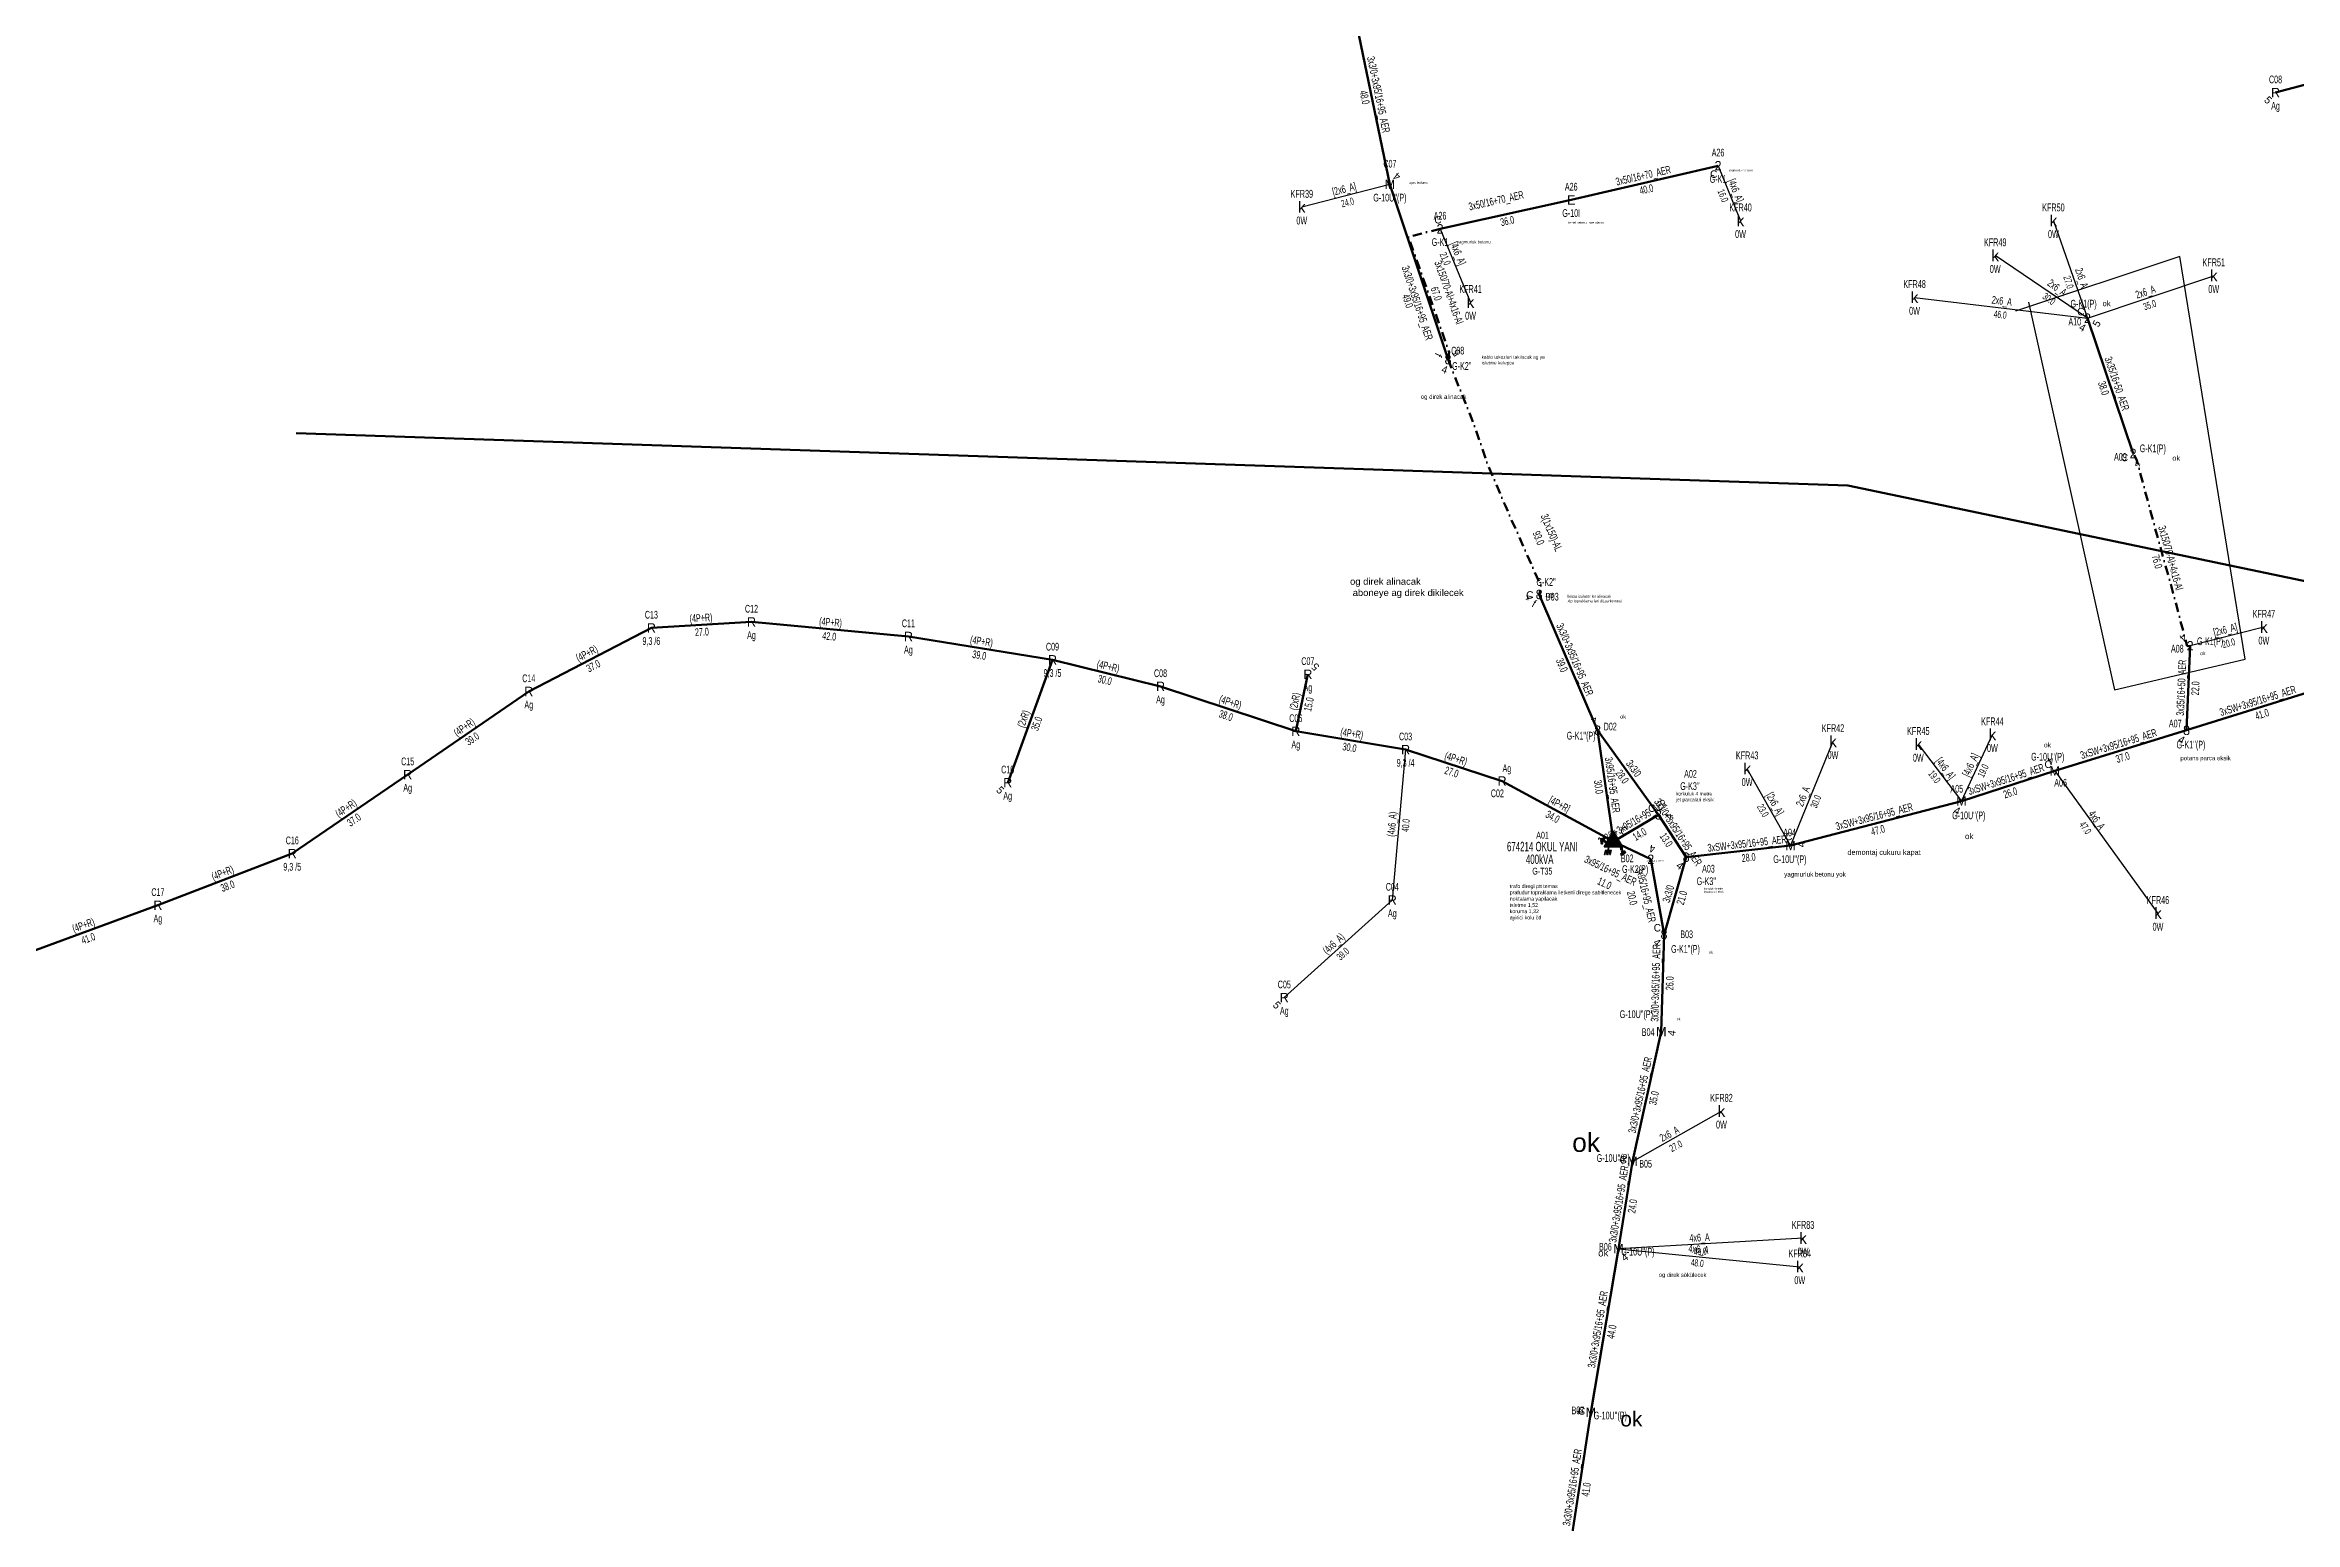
# Model space of a CAD drawing. Header units: millimetres. Extents: x 593538 to 596486, y 4087277 to 4091598.
# Drawn here: x 594798 to 595396, y 4089723 to 4090116 of the extents above; entities that cross this region are included whole.
import ezdxf
from ezdxf.enums import TextEntityAlignment as Align

# ---------------------------------------------------------------- set-up
doc = ezdxf.new("R2010")
doc.units = ezdxf.units.MM
doc.linetypes.add('DASHDOT', pattern=[5, 2.5, -1.25, 0, -1.25])
for name, color, linetype, lineweight in [('DIREK_AG_MEVCUT', 120, 'Continuous', 25), ('DIREK_AG_YENI', 108, 'Continuous', 25), ('DIREK_OG_YENI', 10, 'Continuous', 25), ('HAT_ABONE_HAVAI_BYSK', 30, 'Continuous', 30), ('HAT_ABONE_HAVAI_MEVCUT', 56, 'Continuous', 30), ('HAT_ABONE_HAVAI_YENI', 30, 'Continuous', 30), ('HAT_AG_HAVAI_BYSK', 3, 'Continuous', 50), ('HAT_AG_HAVAI_MEVCUT', 126, 'Continuous', 50), ('HAT_AG_HAVAI_YENI', 3, 'Continuous', 50), ('HAT_AG_YERALTI_YENI', 3, 'DASHDOT', 50), ('HAT_OG_HAVAI_YENI', 1, 'Continuous', 70), ('HAT_OG_YERALTI_YENI', 1, 'DASHDOT', 70), ('KOFRE_ABONE_MEVCUT', 6, 'Continuous', 25), ('KULLANICI', 1, 'Continuous', 25), ('Remarks', 1, 'Continuous', 25), ('TRAFO_TADILAT_BYSK', 5, 'Continuous', 30), ('TRAFO_YENI', 5, 'Continuous', 30)]:
    doc.layers.add(name, color=color, linetype=linetype, lineweight=lineweight)
doc.styles.add('Direk', font='B_CAD')
doc.styles.add('New TextStyle_0', font='ARIALUNI.ttf')
doc.styles.get("Standard").update_dxf_attribs({"font": 'Arial'})

# ---------------------------------------------------------------- blocks, each defined once
blk = doc.blocks.new('YENI_DIREK')
h = blk.add_hatch(color=32)
h.paths.add_polyline_path([(-3.28, -0.5), (-3.07, -0.63), (-2.64, 0.1), (-1.87, -0.35), (-1.77, -0.17), (-2.54, 0.28), (-2.11, 1.01), (-2.33, 1.14)])
h.paths.add_polyline_path([(-3.42, -0.17), (-3.29, -0.25), (-2.57, 0.98), (-2.7, 1.06)])
h.paths.add_polyline_path([(-3.5, 0.29), (-3.37, 0.22), (-3.01, 0.82), (-3.14, 0.9)])
h.paths.add_polyline_path([(-3.41, 0.73), (-3.54, 0.81), (-3.62, 0.68), (-3.49, 0.61)])
h.paths.add_polyline_path([(-1.26, -1.44), (-1.46, -1.44), (-1.47, -2.34), (-2.22, -2.34), (-2.48, -3.47), (-2.38, -3.47), (-2.17, -2.54), (-1.87, -2.54), (-2.08, -3.47), (-1.98, -3.47), (-1.77, -2.54), (-1.47, -2.54), (-1.68, -3.48), (-1.58, -3.48), (-1.37, -2.54), (-1.07, -2.54), (-1.28, -3.48), (-1.18, -3.48), (-0.97, -2.54), (-0.67, -2.55), (-0.88, -3.48), (-0.78, -3.48), (-0.52, -2.35), (-1.27, -2.34)])
at = {"layer": 'TRAFO_YENI'}
for points in [[(2.31, -1.57), (2.08, -1.92), (2.04, -1.44), (1.9, -1.44), (1.98, -2.32), (2.21, -1.96), (2.27, -2.67), (2.06, -2.67), (2.36, -2.87), (2.36, -2.86), (2.6, -2.49), (2.41, -2.63)], [(2.31, -1.57), (2.08, -1.92), (2.04, -1.44), (1.9, -1.44), (1.98, -2.32), (2.21, -1.96), (2.27, -2.67), (2.06, -2.67), (2.36, -2.87), (1.94, -3.19), (2.16, -3.79), (2.22, -3.74), (2.04, -3.26), (2.22, -3.13), (2.4, -3.6), (2.46, -3.56), (2.28, -3.08), (2.46, -2.94), (2.64, -3.42), (2.69, -3.38), (2.51, -2.9), (2.69, -2.76), (2.87, -3.24), (2.93, -3.2), (2.75, -2.72), (2.93, -2.58), (3.11, -3.06), (3.17, -3.01), (2.95, -2.42), (2.36, -2.86), (2.6, -2.49), (2.41, -2.63)], [(2.93, -2.58), (3.11, -3.06), (3.17, -3.01), (2.95, -2.42), (2.36, -2.86), (2.6, -2.49), (2.41, -2.63), (2.31, -1.57), (2.08, -1.92), (2.04, -1.44), (1.9, -1.44), (1.98, -2.32), (2.21, -1.96), (2.27, -2.67), (2.06, -2.67), (2.36, -2.87), (1.94, -3.19), (2.16, -3.79), (2.22, -3.74), (2.04, -3.26), (2.22, -3.13), (2.4, -3.6), (2.46, -3.56), (2.28, -3.08), (2.46, -2.94), (2.64, -3.42), (2.69, -3.38), (2.51, -2.9), (2.69, -2.76), (2.87, -3.24), (2.93, -3.2), (2.75, -2.72)]]:
    blk.add_hatch(color=32, dxfattribs=at).paths.add_polyline_path(points)
at = {"layer": 'TRAFO_TADILAT_BYSK', "color": 32, "flags": 128}
for points in [[(-3.49, 0.61), (-3.41, 0.73), (-3.54, 0.81), (-3.62, 0.68), (-3.49, 0.61)], [(-3.37, 0.22), (-3.01, 0.82), (-3.14, 0.9), (-3.5, 0.29), (-3.37, 0.22)], [(-3.29, -0.25), (-2.57, 0.98), (-2.7, 1.06), (-3.42, -0.17), (-3.29, -0.25)], [(-1.77, -0.17), (-2.54, 0.28), (-2.11, 1.01), (-2.33, 1.14), (-3.28, -0.5), (-3.07, -0.63), (-2.64, 0.1), (-1.87, -0.35), (-1.77, -0.17)], [(-1.26, -1.44), (-1.46, -1.44), (-1.47, -2.34), (-2.22, -2.34), (-2.48, -3.47), (-2.38, -3.47), (-2.17, -2.54), (-1.87, -2.54), (-2.08, -3.47), (-1.98, -3.47), (-1.77, -2.54), (-1.47, -2.54), (-1.68, -3.48), (-1.58, -3.48), (-1.37, -2.54), (-1.07, -2.54), (-1.28, -3.48), (-1.18, -3.48), (-0.97, -2.54), (-0.67, -2.55), (-0.88, -3.48), (-0.78, -3.48), (-0.52, -2.35), (-1.27, -2.34), (-1.26, -1.44)]]:
    blk.add_lwpolyline(points, dxfattribs=at)
at = {"layer": 'TRAFO_YENI', "linetype": 'Continuous'}
for p, q in [((-2.5, -1.44), (0, 2.89)), ((2.5, -1.44), (0, 2.89)), ((-2.5, -1.44), (2.5, -1.44))]:
    blk.add_line(p, q, dxfattribs=at)
at = {"layer": 'TRAFO_YENI', "color": 32, "flags": 128}
blk.add_lwpolyline([(1.9, -1.44), (2.04, -1.44), (2.08, -1.92), (2.31, -1.57), (2.41, -2.63), (2.6, -2.49), (2.36, -2.86), (2.95, -2.42), (3.17, -3.01), (3.11, -3.06), (2.93, -2.58), (2.75, -2.72), (2.93, -3.2), (2.87, -3.24), (2.69, -2.76), (2.51, -2.9), (2.69, -3.38), (2.64, -3.42), (2.46, -2.94), (2.28, -3.08), (2.46, -3.56), (2.4, -3.6), (2.22, -3.13), (2.04, -3.26), (2.22, -3.74), (2.16, -3.79), (1.94, -3.19), (2.36, -2.87), (2.06, -2.67), (2.27, -2.67), (2.21, -1.96), (1.98, -2.32), (1.9, -1.44)], dxfattribs=at)
at = {"layer": 'TRAFO_YENI', "linetype": 'Continuous'}
for points in [[(-2.5, -1.44), (0, -1.44), (0, 2.89)], [(0, -1.44), (0, 2.89), (2.5, -1.44)]]:
    blk.add_solid(points, dxfattribs=at)

msp = doc.modelspace()

# ---------------------------------------------------------------- linework, layer by layer
at = {"layer": 'HAT_ABONE_HAVAI_BYSK'}
for p, q in [((595242.39, 4090083.88), (595248.37, 4090069.26)), ((595155.18, 4090078.91), (595131.77, 4090072.87)), ((595168.51, 4090067.1), (595176.62, 4090047.57)), ((595387.46, 4089961.23), (595367.86, 4089956.3)), ((595295.61, 4089930.1), (595307.09, 4089915.03)), ((595307.09, 4089915.03), (595315.31, 4089932.67)), ((595261.68, 4089903.18), (595250.13, 4089923.61))]:
    msp.add_line(p, q, dxfattribs=at)
at = {"layer": 'HAT_ABONE_HAVAI_MEVCUT'}
for p, q in [((595159.35, 4089928.69), (595155.82, 4089888.72)), ((595155.82, 4089888.72), (595127.11, 4089862.77))]:
    msp.add_line(p, q, dxfattribs=at)
at = {"layer": 'HAT_ABONE_HAVAI_YENI'}
for p, q in [((595331.52, 4090069.25), (595340.58, 4090043.35)), ((595340.58, 4090043.35), (595316.06, 4090059.99)), ((595340.58, 4090043.35), (595374.14, 4090054.66)), ((595294.62, 4090048.88), (595340.58, 4090043.35)), ((595272.94, 4089930.84), (595261.68, 4089903.18)), ((595331.89, 4089923.04), (595359.31, 4089885.17)), ((595219.69, 4089819.24), (595243.3, 4089832.59)), ((595264.98, 4089798.82), (595215.92, 4089796.04)), ((595215.92, 4089796.04), (595264.12, 4089791.23))]:
    msp.add_line(p, q, dxfattribs=at)
at = {"layer": 'HAT_AG_HAVAI_BYSK'}
msp.add_line((595184.99, 4089920.35), (595214.61, 4089904.26), dxfattribs=at)
at = {"layer": 'HAT_AG_HAVAI_MEVCUT'}
for p, q in [((595420.09, 4090111.17), (595390.56, 4090103.32)), ((594958.9, 4089961.05), (594926.32, 4089944.15)), ((594985.51, 4089962.64), (594958.9, 4089961.05)), ((595027.21, 4089958.76), (594985.51, 4089962.64)), ((595065.51, 4089952.56), (595027.21, 4089958.76)), ((595053.6, 4089919.91), (595065.51, 4089952.56)), ((595094.22, 4089945.5), (595065.51, 4089952.56)), ((595130.17, 4089933.56), (595133.38, 4089948.71)), ((594926.32, 4089944.15), (594894.13, 4089922.07)), ((595130.17, 4089933.56), (595094.22, 4089945.5)), ((595159.35, 4089928.69), (595130.17, 4089933.56)), ((595184.99, 4089920.35), (595159.35, 4089928.69)), ((594894.13, 4089922.07), (594863.46, 4089901.06)), ((594863.46, 4089901.06), (594827.75, 4089887.32)), ((594827.75, 4089887.32), (594789.42, 4089873.26))]:
    msp.add_line(p, q, dxfattribs=at)
at = {"layer": 'HAT_AG_HAVAI_YENI'}
for p, q in [((595242.39, 4090083.88), (595203.37, 4090074.81)), ((595203.37, 4090074.81), (595168.51, 4090067.1)), ((595352.7, 4090007.39), (595340.58, 4090043.35)), ((595366.9, 4089933.83), (595367.86, 4089956.3)), ((595214.61, 4089904.26), (595210.38, 4089933.84)), ((595214.61, 4089904.26), (595224.51, 4089899.54)), ((595224.51, 4089899.54), (595228.03, 4089879.59))]:
    msp.add_line(p, q, dxfattribs=at)
at = {"layer": 'HAT_AG_YERALTI_YENI', "flags": 128}
for points in [[(595170.63, 4090032.37), (595170.94, 4090034.31), (595160.11, 4090064.98), (595168.51, 4090067.1)], [(595367.86, 4089956.3), (595367.06, 4089956.21), (595363.78, 4089968.69), (595357.98, 4089989.64), (595353.62, 4090005.83), (595352.7, 4090007.39)]]:
    msp.add_lwpolyline(points, dxfattribs=at)
at = {"layer": 'HAT_OG_HAVAI_YENI'}
for p, q in [((595145.46, 4090125.93), (595155.18, 4090078.91)), ((595170.63, 4090032.37), (595155.18, 4090078.91)), ((595194.85, 4089969.94), (595210.38, 4089933.84)), ((595366.9, 4089933.83), (595405.86, 4089945.96)), ((595226.53, 4089911.37), (595210.38, 4089933.84)), ((595331.89, 4089923.04), (595366.9, 4089933.83)), ((595307.09, 4089915.03), (595331.89, 4089923.04)), ((595226.53, 4089911.37), (595214.61, 4089904.26)), ((595226.53, 4089911.37), (595233.9, 4089900.1)), ((595261.68, 4089903.18), (595307.09, 4089915.03)), ((595233.9, 4089900.1), (595228.03, 4089879.59)), ((595233.9, 4089900.1), (595261.68, 4089903.18)), ((595227.31, 4089853.72), (595228.03, 4089879.59)), ((595227.31, 4089853.72), (595219.69, 4089819.24)), ((595219.69, 4089819.24), (595215.92, 4089796.04)), ((595215.92, 4089796.04), (595208.6, 4089752.53)), ((595208.6, 4089752.53), (595202.36, 4089712.12))]:
    msp.add_line(p, q, dxfattribs=at)
at = {"layer": 'HAT_OG_YERALTI_YENI', "flags": 128}
msp.add_lwpolyline([(595170.63, 4090032.37), (595177.59, 4090014.97), (595181.02, 4090004.85), (595185.86, 4089993.5), (595195.44, 4089971.91), (595194.85, 4089969.94)], dxfattribs=at)
at = {"layer": 'KULLANICI', "color": 6, "lineweight": 200}
for p, q in [((594864.51, 4090012.79), (595276.92, 4089998.93)), ((595276.92, 4089998.93), (595625.26, 4089925.94))]:
    msp.add_line(p, q, dxfattribs=at)
at = {"layer": 'KULLANICI', "flags": 128}
msp.add_lwpolyline([(595324.89, 4090047.63), (595347.76, 4089944.57), (595382.46, 4089952.72), (595365.11, 4090059.73), (595321.47, 4090045.27)], dxfattribs=at)

# ---------------------------------------------------------------- block references
at = {"layer": 'TRAFO_YENI', "linetype": 'ByBlock'}
msp.add_blockref('YENI_DIREK', (595214.61, 4089904.26), dxfattribs=at)

# ---------------------------------------------------------------- texts
at = {"layer": 'DIREK_AG_MEVCUT', "linetype": 'ByBlock', "width": 0.53}
for s, p in [('C08', (595390.56, 4090106.82)), ('Ag', (595390.56, 4090099.82)), ('C13', (594958.9, 4089964.55)), ('C12', (594985.51, 4089966.14)), ('9,3 /6', (594958.9, 4089957.55)), ('Ag', (594985.51, 4089959.14)), ('C11', (595027.21, 4089962.26)), ('Ag', (595027.21, 4089955.26)), ('C09', (595065.51, 4089956.06)), ('C07', (595133.38, 4089952.21)), ('C14', (594926.32, 4089947.65)), ('9,3 /5', (595065.51, 4089949.06)), ('C08', (595094.22, 4089949)), ('Ag', (595133.38, 4089945.21)), ('Ag', (594926.32, 4089940.65)), ('Ag', (595094.22, 4089942)), ('C06', (595130.17, 4089937.06)), ('Ag', (595130.17, 4089930.06)), ('C03', (595159.35, 4089932.19)), ('C15', (594894.13, 4089925.57)), ('C10', (595053.6, 4089923.41)), ('9,3 /4', (595159.35, 4089925.19)), ('Ag', (595186.28, 4089923.74)), ('Ag', (594894.13, 4089918.57)), ('Ag', (595053.6, 4089916.41)), ('C02', (595183.74, 4089917.08)), ('C16', (594863.46, 4089904.56)), ('9,3 /5', (594863.46, 4089897.56)), ('C04', (595155.82, 4089892.22)), ('C17', (594827.75, 4089890.82)), ('Ag', (595155.82, 4089885.22)), ('Ag', (594827.75, 4089883.82)), ('C05', (595127.11, 4089866.27)), ('Ag', (595127.11, 4089859.27))]:
    msp.add_text(s, height=2.05, dxfattribs=at).set_placement(p, align=Align.MIDDLE_CENTER)
at = {"layer": 'DIREK_AG_MEVCUT', "color": 32, "style": 'Direk'}
for rotation, p in [(315, (595388.58, 4090101.34)), (495, (595135.36, 4089950.69)), (315, (595051.62, 4089917.93)), (315, (595125.13, 4089860.79))]:
    msp.add_text('5', height=2, rotation=rotation, dxfattribs=at).set_placement(p, align=Align.MIDDLE_CENTER)
at = {"layer": 'DIREK_AG_MEVCUT', "linetype": 'ByBlock', "style": 'Direk'}
for p in [(595390.56, 4090103.32), (594985.51, 4089962.64), (594958.9, 4089961.05), (595027.21, 4089958.76), (595065.51, 4089952.56), (595094.22, 4089945.5), (595133.38, 4089948.71), (594926.32, 4089944.15), (595130.17, 4089933.56), (595159.35, 4089928.69), (594894.13, 4089922.07), (595053.6, 4089919.91), (595184.99, 4089920.35), (594863.46, 4089901.06), (594827.75, 4089887.32), (595155.82, 4089888.72), (595127.11, 4089862.77)]:
    msp.add_text('R', height=2.5, dxfattribs=at).set_placement(p, align=Align.MIDDLE_CENTER)
at = {"layer": 'DIREK_AG_YENI', "width": 0.53}
for s, p in [('A26', (595242.39, 4090087.38)), ('A26', (595203.37, 4090078.31)), ('G-K1', (595242.39, 4090080.38)), ('A26', (595168.51, 4090070.6)), ('G-10I', (595203.37, 4090071.31)), ('G-K1', (595168.51, 4090063.6)), ('G-K1(P)', (595339.55, 4090047.22)), ('A10', (595337.2, 4090042.45)), ('A09', (595349.32, 4090006.5)), ('G-K1(P)', (595357.95, 4090008.77)), ('G-K1(P)', (595373.17, 4089957.5)), ('A08', (595364.45, 4089955.53)), ('B02', (595218.25, 4089899.79)), ('G-K2(P)', (595220.36, 4089896.93))]:
    msp.add_text(s, height=2.05, dxfattribs=at).set_placement(p, align=Align.MIDDLE_CENTER)
at = {"layer": 'DIREK_AG_YENI', "style": 'Direk'}
for s, p in [('2', (595242.39, 4090083.88)), ('E', (595203.37, 4090074.81)), ('2', (595168.51, 4090067.1)), ('2', (595340.58, 4090043.35)), ('2', (595352.7, 4090007.39)), ('2', (595367.86, 4089956.3)), ('2', (595224.51, 4089899.54))]:
    msp.add_text(s, height=2.5, dxfattribs=at).set_placement(p, align=Align.MIDDLE_CENTER)
at = {"layer": 'DIREK_AG_YENI', "color": 4, "style": 'Direk'}
for p in [(595241.24, 4090081.65), (595167.97, 4090069.54), (595338.81, 4090045.11), (595350.43, 4090006.35)]:
    msp.add_text('C', height=2, dxfattribs=at).set_placement(p, align=Align.MIDDLE_CENTER)
at = {"layer": 'DIREK_AG_YENI', "color": 32, "style": 'Direk'}
for s, rotation, p in [('4', 331.74233, (595339.26, 4090040.88)), ('5', 59.85872, (595343, 4090041.94)), ('4', 382.64191, (595353.78, 4090004.81)), ('4', 221.25611, (595366.02, 4089958.41)), ('4', 532.23683, (595224.89, 4089902.31))]:
    msp.add_text(s, height=2, rotation=rotation, dxfattribs=at).set_placement(p, align=Align.MIDDLE_CENTER)
at = {"layer": 'DIREK_OG_YENI', "width": 0.53}
for s, p in [('C07', (595155.18, 4090084.41)), ("G-10U''(P)", (595155.18, 4090075.41)), ('C08', (595173.2, 4090034.75)), ("G-K2''", (595174.29, 4090030.66)), ("G-K2''", (595196.69, 4089973.25)), ('D03', (595198.3, 4089969.34)), ('D02', (595213.74, 4089934.83)), ('A07', (595363.9, 4089935.63)), ("G-K1''(P)", (595206.01, 4089932.4)), ("G-10U''(P)", (595330.02, 4089926.81)), ("G-K1''(P)", (595368.08, 4089930.03)), ('A02', (595235.07, 4089922.25)), ("G-K3''", (595234.91, 4089919)), ('A05', (595305.84, 4089918.29)), ('A06', (595333.44, 4089919.9)), ("G-10U''(P)", (595309.03, 4089911.22)), ('A04', (595261.41, 4089906.67)), ('A03', (595239.84, 4089897.04)), ("G-10U''(P)", (595261.49, 4089899.57)), ("G-K3''", (595239.28, 4089893.72)), ('B03', (595234.05, 4089879.62)), ("G-K1''(P)", (595233.74, 4089875.72)), ("G-10U''(P)", (595220.68, 4089858.37)), ('B04', (595223.81, 4089853.62)), ("G-10U''(P)", (595214.55, 4089820.14)), ('B05', (595223.14, 4089818.63)), ('B06', (595212.46, 4089796.56)), ("G-10U''(P)", (595221.09, 4089795.26)), ('B07', (595205.15, 4089753.07)), ("G-10U''(P)", (595213.76, 4089751.71))]:
    msp.add_text(s, height=2.05, dxfattribs=at).set_placement(p, align=Align.MIDDLE_CENTER)
at = {"layer": 'DIREK_OG_YENI', "style": 'Direk'}
for s, p in [('M', (595155.18, 4090078.91)), ('8', (595170.63, 4090032.37)), ('8', (595194.85, 4089969.94)), ('8', (595210.38, 4089933.84)), ('8', (595366.9, 4089933.83)), ('M', (595331.89, 4089923.04)), ('M', (595307.09, 4089915.03)), ('8', (595226.53, 4089911.37)), ('M', (595261.68, 4089903.18)), ('8', (595233.9, 4089900.1)), ('8', (595228.03, 4089879.59)), ('M', (595227.31, 4089853.72)), ('M', (595219.69, 4089819.24)), ('M', (595215.92, 4089796.04)), ('M', (595208.6, 4089752.53))]:
    msp.add_text(s, height=2.5, dxfattribs=at).set_placement(p, align=Align.MIDDLE_CENTER)
at = {"layer": 'DIREK_OG_YENI', "color": 32, "style": 'Direk'}
for s, rotation, p in [('4', 498.8197, (595157.03, 4090081.02)), ('f', 604.91139, (595168.1, 4090033.56)), ('4', 340.86183, (595169.72, 4090029.72)), ('5', 129.25061, (595172.8, 4090034.14)), ('5', 83.52825, (595197.64, 4089969.63)), ('4', 286.02825, (595192.16, 4089969.17)), ('f', 331.02825, (595193.5, 4089967.49)), ('4', 199.90894, (595209.43, 4089936.47)), ('4', 332.22034, (595365.59, 4089931.35)), ('4', 201.741, (595330.85, 4089925.64)), ('4', 442.74645, (595229.31, 4089911.02)), ('4', 335.76703, (595305.95, 4089912.47)), ('4', 455.82481, (595264.46, 4089903.47)), ('4', 323.59696, (595232.24, 4089897.85)), ('4', 319.21199, (595226.2, 4089877.47)), ('4', 442.97704, (595230.09, 4089853.37)), ('4', 258.80174, (595216.94, 4089819.78)), ('4', 395.96239, (595217.57, 4089793.77)), ('4', 260.72191, (595205.84, 4089752.98))]:
    msp.add_text(s, height=2, rotation=rotation, dxfattribs=at).set_placement(p, align=Align.MIDDLE_CENTER)
at = {"layer": 'DIREK_OG_YENI', "color": 4, "style": 'Direk'}
for p in [(595192.36, 4089969.8), (595330.12, 4089924.81), (595224.77, 4089913.14), (595261.22, 4089905.64), (595226.26, 4089881.35), (595217.23, 4089819.71), (595206.14, 4089752.92)]:
    msp.add_text('C', height=2, dxfattribs=at).set_placement(p, align=Align.MIDDLE_CENTER)
at = {"layer": 'HAT_ABONE_HAVAI_BYSK', "lineweight": 30, "width": 0.53}
for s, rotation, p in [('[2x6_A]', 374.47656, (595143.27, 4090076.71)), ('[4x6_A]', 292.07403, (595246.18, 4090076.93)), ('[4x6_A]', 292.88611, (595172.35, 4090060.2)), ('[2x6_A]', 374.1192, (595377.45, 4089959.59)), ('[4x6_A]', 307.31094, (595302.03, 4089923.08)), ('[4x6_A]', 65.02231, (595310.43, 4089924.21)), ('[2x6_A]', 299.49634, (595256.64, 4089913.81))]:
    msp.add_text(s, height=2.05, rotation=rotation, dxfattribs=at).set_placement(p, align=Align.CENTER)
for s, rotation, p in [('24.0', 374.47656, (595143.69, 4090075.07)), ('16.0', 292.07403, (595244.6, 4090076.29)), ('21.0', 292.88611, (595170.78, 4090059.54)), ('20.0', 374.1192, (595377.87, 4089957.94)), ('19.0', 307.31094, (595300.68, 4089922.05)), ('19.0', 65.02231, (595311.97, 4089923.49)), ('23.0', 299.49634, (595255.16, 4089912.98))]:
    msp.add_text(s, height=1.9, rotation=rotation, dxfattribs=at).set_placement(p, align=Align.TOP_CENTER)
at = {"layer": 'HAT_ABONE_HAVAI_MEVCUT', "lineweight": 30, "width": 0.53}
for rotation, p in [(444.94768, (595156.74, 4089908.78)), (402.11194, (595140.9, 4089876.38))]:
    msp.add_text('(4x6_A)', height=2.05, rotation=rotation, dxfattribs=at).set_placement(p, align=Align.CENTER)
for s, rotation, p in [('40.0', 444.94768, (595158.43, 4089908.63)), ('39.0', 402.11194, (595142.04, 4089875.12))]:
    msp.add_text(s, height=1.9, rotation=rotation, dxfattribs=at).set_placement(p, align=Align.TOP_CENTER)
at = {"layer": 'HAT_ABONE_HAVAI_YENI', "lineweight": 30, "width": 0.53}
for s, rotation, p in [('27.0', 288.07833, (595336.46, 4090053.23)), ('30.0', 324.14779, (595330.91, 4090049.28)), ('35.0', 18.14158, (595356.83, 4090047.78)), ('46.0', 353.13668, (595317.5, 4090045.27)), ('30.0', 427.96107, (595267.47, 4089915.23)), ('47.0', 304.28212, (595340.8, 4089908.45)), ('27.0', 28.11556, (595230.73, 4089824.17)), ('48.0', 354.61997, (595236.97, 4089793.2)), ('49.0', 362.88504, (595237.62, 4089796.28))]:
    msp.add_text(s, height=1.9, rotation=rotation, dxfattribs=at).set_placement(p, align=Align.TOP_CENTER)
for s, rotation, p in [('2x6_A', 288.07833, (595338.08, 4090053.76)), ('2x6_A', 353.13668, (595317.7, 4090046.96)), ('2x6_A', 324.14779, (595331.91, 4090050.66)), ('2x6_A', 18.14158, (595356.3, 4090049.39)), ('2x6_A', 427.96107, (595265.9, 4089915.87)), ('4x6_A', 304.28212, (595342.21, 4089909.41)), ('2x6_A', 28.11556, (595229.93, 4089825.67)), ('4x6_A', 354.61997, (595237.13, 4089794.89)), ('4x6_A', 362.88504, (595237.53, 4089797.98))]:
    msp.add_text(s, height=2.05, rotation=rotation, dxfattribs=at).set_placement(p, align=Align.CENTER)
at = {"layer": 'HAT_AG_HAVAI_BYSK', "lineweight": 30, "width": 0.53}
msp.add_text('[4P+R]', height=2.05, rotation=331.34754, dxfattribs=at).set_placement((595199.75, 4089913.26), align=Align.CENTER)
msp.add_text('34.0', height=2.05, rotation=331.34754, dxfattribs=at).set_placement((595198.93, 4089911.76), align=Align.TOP_CENTER)
at = {"layer": 'HAT_AG_HAVAI_MEVCUT', "lineweight": 30, "width": 0.53}
for s, rotation, p in [('(4P+R)', 363.42443, (594972.15, 4089962.69)), ('(4P+R)', 354.68545, (595006.44, 4089961.55)), ('(4P+R)', 350.80235, (595046.5, 4089956.5)), ('(4P+R)', 387.42501, (594942.22, 4089953.35)), ('(4P+R)', 346.17398, (595080.07, 4089949.86)), ('(4P+R)', 341.6364, (595112.46, 4089940.34)), ('(2xR)', 78.04024, (595130.94, 4089941.31)), ('(4P+R)', 394.43944, (594909.74, 4089933.81)), ('(2xR)', 69.95422, (595058.76, 4089936.53)), ('(4P+R)', 350.52674, (595144.9, 4089931.97)), ('(4P+R)', 341.97367, (595172.43, 4089925.33)), ('(4P+R)', 394.41301, (594878.31, 4089912.27)), ('(4P+R)', 381.04883, (594845.3, 4089894.98)), ('(4P+R)', 380.14205, (594808.29, 4089881.09))]:
    msp.add_text(s, height=2.05, rotation=rotation, dxfattribs=at).set_placement(p, align=Align.CENTER)
for s, rotation, p in [('27.0', 363.42443, (594972.26, 4089961)), ('42.0', 354.68545, (595006.28, 4089959.86)), ('37.0', 387.42501, (594943, 4089951.84)), ('39.0', 350.80235, (595046.23, 4089954.82)), ('30.0', 346.17398, (595079.66, 4089948.2)), ('15.0', 78.04024, (595132.61, 4089940.96)), ('35.0', 69.95422, (595060.35, 4089935.94)), ('38.0', 341.6364, (595111.93, 4089938.72)), ('39.0', 394.43944, (594910.71, 4089932.41)), ('30.0', 350.52674, (595144.62, 4089930.29)), ('27.0', 341.97367, (595171.91, 4089923.71)), ('37.0', 394.41301, (594879.27, 4089910.87)), ('38.0', 381.04883, (594845.91, 4089893.4)), ('41.0', 380.14205, (594808.88, 4089879.49))]:
    msp.add_text(s, height=2.05, rotation=rotation, dxfattribs=at).set_placement(p, align=Align.TOP_CENTER)
at = {"layer": 'HAT_AG_HAVAI_YENI', "lineweight": 30, "width": 0.53}
for s, rotation, p in [('3x50/16+70_AER', 373.00453, (595222.74, 4090080.28)), ('3x50/16+70_AER', 372.67129, (595183.63, 4090073.62)), ('3x35/16+50_AER', 288.62595, (595347.45, 4090025.64, 297670.29)), ('3x35/16+50_AER', 87.54245, (595366.53, 4089945.1, 297683.93)), ('3x95/16+95_AER', 278.14939, (595213.34, 4089919.17, 297605.19)), ('3x95/16+95_AER', 334.61536, (595213.39, 4089895.63)), ('3x95/16+95_AER', 283.13034, (595222.25, 4089889.86))]:
    msp.add_text(s, height=2.05, rotation=rotation, dxfattribs=at).set_placement(p, align=Align.CENTER)
for s, rotation, p in [('40.0', 373.00453, (595223.12, 4090078.63)), ('36.0', 372.67129, (595186.16, 4090070.2)), ('38.0', 288.62595, (595345.84, 4090025.1, 297670.29)), ('22.0', 87.54245, (595368.23, 4089945.03, 297683.93)), ('30.0', 278.14939, (595211.66, 4089918.93, 297605.19)), ('11.0', 334.61536, (595212.66, 4089894.09)), ('20.0', 283.13034, (595220.59, 4089889.48))]:
    msp.add_text(s, height=2.05, rotation=rotation, dxfattribs=at).set_placement(p, align=Align.TOP_CENTER)
at = {"layer": 'HAT_AG_YERALTI_YENI', "lineweight": 30, "width": 0.53}
for rotation, p in [(289.45385, (595169.89, 4090049.89)), (285.48878, (595361.7, 4089979.39))]:
    msp.add_text('3x150/70-Al+4x16-Al', height=2.05, rotation=rotation, dxfattribs=at).set_placement(p, align=Align.CENTER)
for s, rotation, p in [('67.0', 289.45385, (595168.49, 4090050.24)), ('76.0', 285.48878, (595360.06, 4089978.94))]:
    msp.add_text(s, height=2.05, rotation=rotation, dxfattribs=at).set_placement(p, align=Align.TOP_CENTER)
at = {"layer": 'HAT_OG_HAVAI_YENI', "lineweight": 30, "width": 0.53}
for s, rotation, p in [('3x3/0+3x95/16+95_AER', 281.68259, (595151.16, 4090102.59, 297577.59)), ('3x3/0+3x95/16+95_AER', 288.36264, (595161.51, 4090047.11, 297577.59)), ('3x3/0+3x95/16+95_AER', 293.26781, (595203.4, 4089952.23, 297605.19)), ('3xSW+3x95/16+95_AER', 17.3, (595386.13, 4089940.71, 297702.93)), ('3xSW+3x95/16+95_AER', 17.13217, (595349.14, 4089929.25, 297683.45)), ('3x3/0', 305.71352, (595219.15, 4089923.1, 297605.19)), ('3xSW+3x95/16+95_AER', 17.90767, (595319.23, 4089919.84, 297665.94)), ('3x3/0+3x95/16+95_AER', 390.81584, (595220.14, 4089908.54, 297607.31)), ('3x3/0+3x95/16+95_AER', 303.17462, (595230.93, 4089906.2, 297616.95)), ('3xSW+3x95/16+95_AER', 14.61532, (595284.17, 4089909.93, 297653.55)), ('3xSW+3x95/16+95_AER', 6.48732, (595250.21, 4089902.73, 297630.84)), ('3x3/0', 434.01966, (595230.15, 4089890.08, 297614.01)), ('3x3/0+3x95/16+95_AER', 88.42315, (595226.82, 4089866.67, 297614.01)), ('3x3/0+3x95/16+95_AER', 437.53093, (595222.67, 4089836.66, 297609.84)), ('3x3/0+3x95/16+95_AER', 440.77573, (595216.97, 4089807.77, 297607.96)), ('3x3/0+3x95/16+95_AER', 440.45492, (595211.42, 4089774.42, 297604.3)), ('3x3/0+3x95/16+95_AER', 441.22074, (595204.64, 4089732.45, 297601.18))]:
    msp.add_text(s, height=2.05, rotation=rotation, dxfattribs=at).set_placement(p, align=Align.CENTER)
for s, rotation, p in [('48.0', 281.68259, (595149.49, 4090102.25, 297577.59)), ('49.0', 288.36264, (595160.9, 4090048.29, 297577.59)), ('39.0', 293.26781, (595201.84, 4089951.55, 297605.19)), ('41.0', 17.3, (595386.63, 4089939.09, 297702.93)), ('37.0', 17.13217, (595349.64, 4089927.62, 297683.45)), ('28.0', 305.71352, (595217.77, 4089922.11, 297605.19)), ('26.0', 17.90767, (595319.75, 4089918.22, 297665.94)), ('14.0', 390.81584, (595221.01, 4089907.08, 297607.31)), ('13.0', 303.17462, (595229.5, 4089905.27, 297616.95)), ('47.0', 14.61532, (595284.6, 4089908.28, 297653.55)), ('28.0', 6.48732, (595250.4, 4089901.05, 297630.84)), ('21.0', 434.01966, (595231.78, 4089889.61, 297614.01)), ('26.0', 88.42315, (595228.52, 4089866.63, 297614.01)), ('35.0', 437.53093, (595224.33, 4089836.29, 297609.84)), ('24.0', 440.77573, (595218.64, 4089807.5, 297607.96)), ('44.0', 440.45492, (595213.1, 4089774.14, 297604.3)), ('41.0', 441.22074, (595206.32, 4089732.19, 297601.18))]:
    msp.add_text(s, height=2.05, rotation=rotation, dxfattribs=at).set_placement(p, align=Align.TOP_CENTER)
at = {"layer": 'HAT_OG_YERALTI_YENI', "lineweight": 30, "width": 0.53}
msp.add_text('3(1x150)-AL', height=2.05, rotation=292.45896, dxfattribs=at).set_placement((595197.21, 4089986), align=Align.CENTER)
msp.add_text('93.0', height=2.05, rotation=292.45896, dxfattribs=at).set_placement((595195.64, 4089985.35), align=Align.TOP_CENTER)
at = {"layer": 'KOFRE_ABONE_MEVCUT', "width": 0.6}
for s, p in [('KFR39', (595131.77, 4090075.37)), ('KFR40', (595248.37, 4090071.76)), ('KFR50', (595331.52, 4090071.75)), ('KFR49', (595316.06, 4090062.49)), ('KFR51', (595374.14, 4090057.16)), ('KFR41', (595176.62, 4090050.07)), ('KFR48', (595294.62, 4090051.38)), ('KFR47', (595387.46, 4089963.73)), ('KFR42', (595272.94, 4089933.34)), ('KFR45', (595295.61, 4089932.6)), ('KFR44', (595315.31, 4089935.17)), ('KFR43', (595250.13, 4089926.11)), ('KFR46', (595359.31, 4089887.67)), ('KFR82', (595243.3, 4089835.09)), ('KFR83', (595264.98, 4089801.32)), ('KFR84', (595264.12, 4089793.73))]:
    msp.add_text(s, height=2.1, dxfattribs=at).set_placement(p, align=Align.CENTER)
at = {"layer": 'KOFRE_ABONE_MEVCUT', "style": 'Direk'}
for p in [(595131.77, 4090072.87), (595248.37, 4090069.26), (595331.52, 4090069.25), (595316.06, 4090059.99), (595374.14, 4090054.66), (595176.62, 4090047.57), (595294.62, 4090048.88), (595387.46, 4089961.23), (595315.31, 4089932.67), (595272.94, 4089930.84), (595295.61, 4089930.1), (595250.13, 4089923.61), (595359.31, 4089885.17), (595243.3, 4089832.59), (595264.98, 4089798.82), (595264.12, 4089791.23)]:
    msp.add_text('k', height=3, dxfattribs=at).set_placement(p, align=Align.MIDDLE_CENTER)
at = {"layer": 'KOFRE_ABONE_MEVCUT', "width": 0.6}
for p in [(595131.77, 4090070.37), (595248.37, 4090066.76), (595331.52, 4090066.75), (595316.06, 4090057.49), (595374.14, 4090052.16), (595176.62, 4090045.07), (595294.62, 4090046.38), (595387.46, 4089958.73), (595272.94, 4089928.34), (595315.31, 4089930.17), (595295.61, 4089927.6), (595250.13, 4089921.11), (595359.31, 4089882.67), (595243.3, 4089830.09), (595264.98, 4089796.32), (595264.12, 4089788.73)]:
    msp.add_text('0W', height=2.1, dxfattribs=at).set_placement(p, align=Align.TOP_CENTER)
at = {"layer": 'Remarks', "lineweight": 0, "attachment_point": 1, "style": 'New TextStyle_0'}
for s, insert, char_height in [('agac budama', (595160.31, 4090079.72), 0.5838), ('yagmurluk betonu', (595245.26, 4090083), 0.5639), ('temel betonu ilave olacak', (595202.6, 4090069.07), 0.606), ('yagmurluk betonu', (595172.97, 4090064.03), 0.8098), ('ok', (595344.57, 4090048.02), 1.476), ('kablo takozlari takilacak ag ye^Jisletme kelepce', (595179.53, 4090033.48), 0.9064), ('og direk alinacak', (595163.37, 4090023.08), 1.1579), ('ok', (595363.13, 4090006.88), 1.411), ('og direk alinacak^J aboneye ag direk dikilecek', (595144.59, 4089974.3), 1.7925), ('bosta izolatör ler alinacak^Jxlp topraklama lari düzenlemesi', (595202.4, 4089969.81), 0.7358), ('ok', (595370.51, 4089954.77), 0.97), ('ok', (595216.37, 4089937.98), 1.065), ('ok', (595329, 4089930.56), 1.277), ('potans parca eksik', (595365.28, 4089927.02), 1.1481), ('korkuluk 4 metre^Jjet parcalari eksik', (595231.18, 4089917.44), 0.9351), ('ok', (595308.02, 4089906.43), 1.528), ('korkuluk 4 metre', (595223.36, 4089899.36), 0.4463), ('demontaj cukuru kapat', (595276.79, 4089902.1), 1.3761), ('trafo diregi ptt temas^Jprafudur topraklama iletkeni direge sabitlenecek^Jnoktalama yapilacak^Jisletme 1,52^Jkoruma 1,32^Jayirici kolu ötl', (595187.03, 4089892.89), 0.99894), ('yagmurluk betonu yok', (595259.96, 4089896.16), 1.2002), ('korkuluk 4 metre^Jjet parcalari eksik', (595238.62, 4089891.99), 0.4875), ('ok', (595239.93, 4089875.2), 0.739), ('ok', (595231.42, 4089857.42), 0.653), ('ok', (595203.63, 4089826.77), 4.993), ('ok', (595210.52, 4089795.84), 1.862), ('og direk sökülecek', (595226.68, 4089789.64), 1.09), ('ok', (595216.4, 4089752.8), 4.004)]:
    msp.add_mtext(s, dxfattribs=dict(at, insert=insert, char_height=char_height))
at = {"layer": 'TRAFO_YENI', "linetype": 'ByBlock', "width": 0.6}
for s, height, p in [('674214 OKUL YANI', 2.5, (595195.67, 4089901.68)), ('A01', 1.8, (595195.74, 4089905.05)), ('400kVA', 2.5, (595194.99, 4089898.31))]:
    msp.add_text(s, height=height, dxfattribs=at).set_placement(p, align=Align.CENTER)
at = {"layer": 'TRAFO_YENI', "color": 4, "style": 'Direk'}
msp.add_text('C', height=2, dxfattribs=at).set_placement((595217.44, 4089907.09), align=Align.MIDDLE_CENTER)
at = {"layer": 'TRAFO_YENI', "linetype": 'ByBlock', "width": 0.6}
msp.add_text('G-T35', height=1.8, dxfattribs=at).set_placement((595195.7, 4089897.29), align=Align.TOP_CENTER)

doc.saveas('drawing.dxf')
